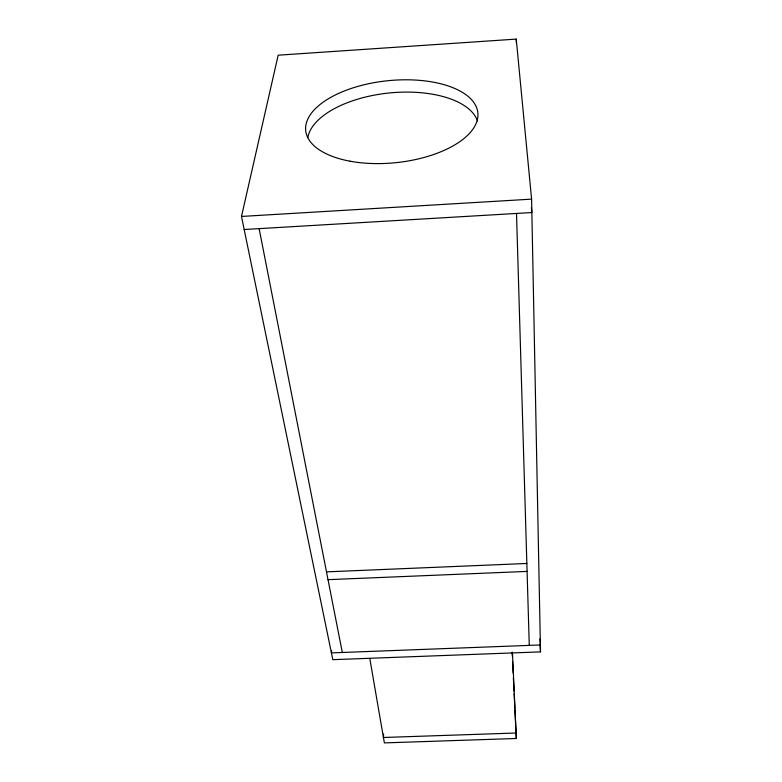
<?xml version="1.0" encoding="UTF-8"?>
<svg xmlns="http://www.w3.org/2000/svg" width="782" height="782" viewBox="0 0 782 782"><rect width="100%" height="100%" fill="white"/><g stroke="black" fill="none" stroke-linecap="round" stroke-linejoin="round"><path stroke-width="1.17" d="M383.591 734.063L383.434 737.485L516.071 733.017M331.627 650.448L331.421 652.892L540.372 644.964L539.942 638.904M241.491 216.448L278.177 55.19L516.247 39.1L531.594 199.136L540.509 651.875L332.819 659.676L241.491 216.448L531.594 199.136M244.18 229.517L531.858 212.538L531.398 207.68M326.485 571.867L526.853 563.47M328.02 579.667L527.088 571.407M512.425 652.198L516.316 738.491L384.373 742.9L369.778 658.405M259.125 228.637L342.311 652.471M540 644.603L540.509 651.875M512.112 652.471L512.318 656.176M512.581 661.455L513.148 673.087M513.363 677.916L514.009 691.239M514.145 693.624L514.839 708.209M514.947 709.968L516.316 738.491M516.511 213.437L529.267 645.385M516.247 39.1L516.345 42.736M307.844 137.583A85.883 41.505 -5.9 0 1 389.71 92.931A85.883 41.505 -5.9 0 1 477.489 120.927M350.082 161.209A86.538 41.172 -5.9 0 0 477.949 114.055A86.538 41.172 -5.9 0 0 347.296 89.842A86.538 41.172 -5.9 0 0 350.082 161.209"/></g></svg>
